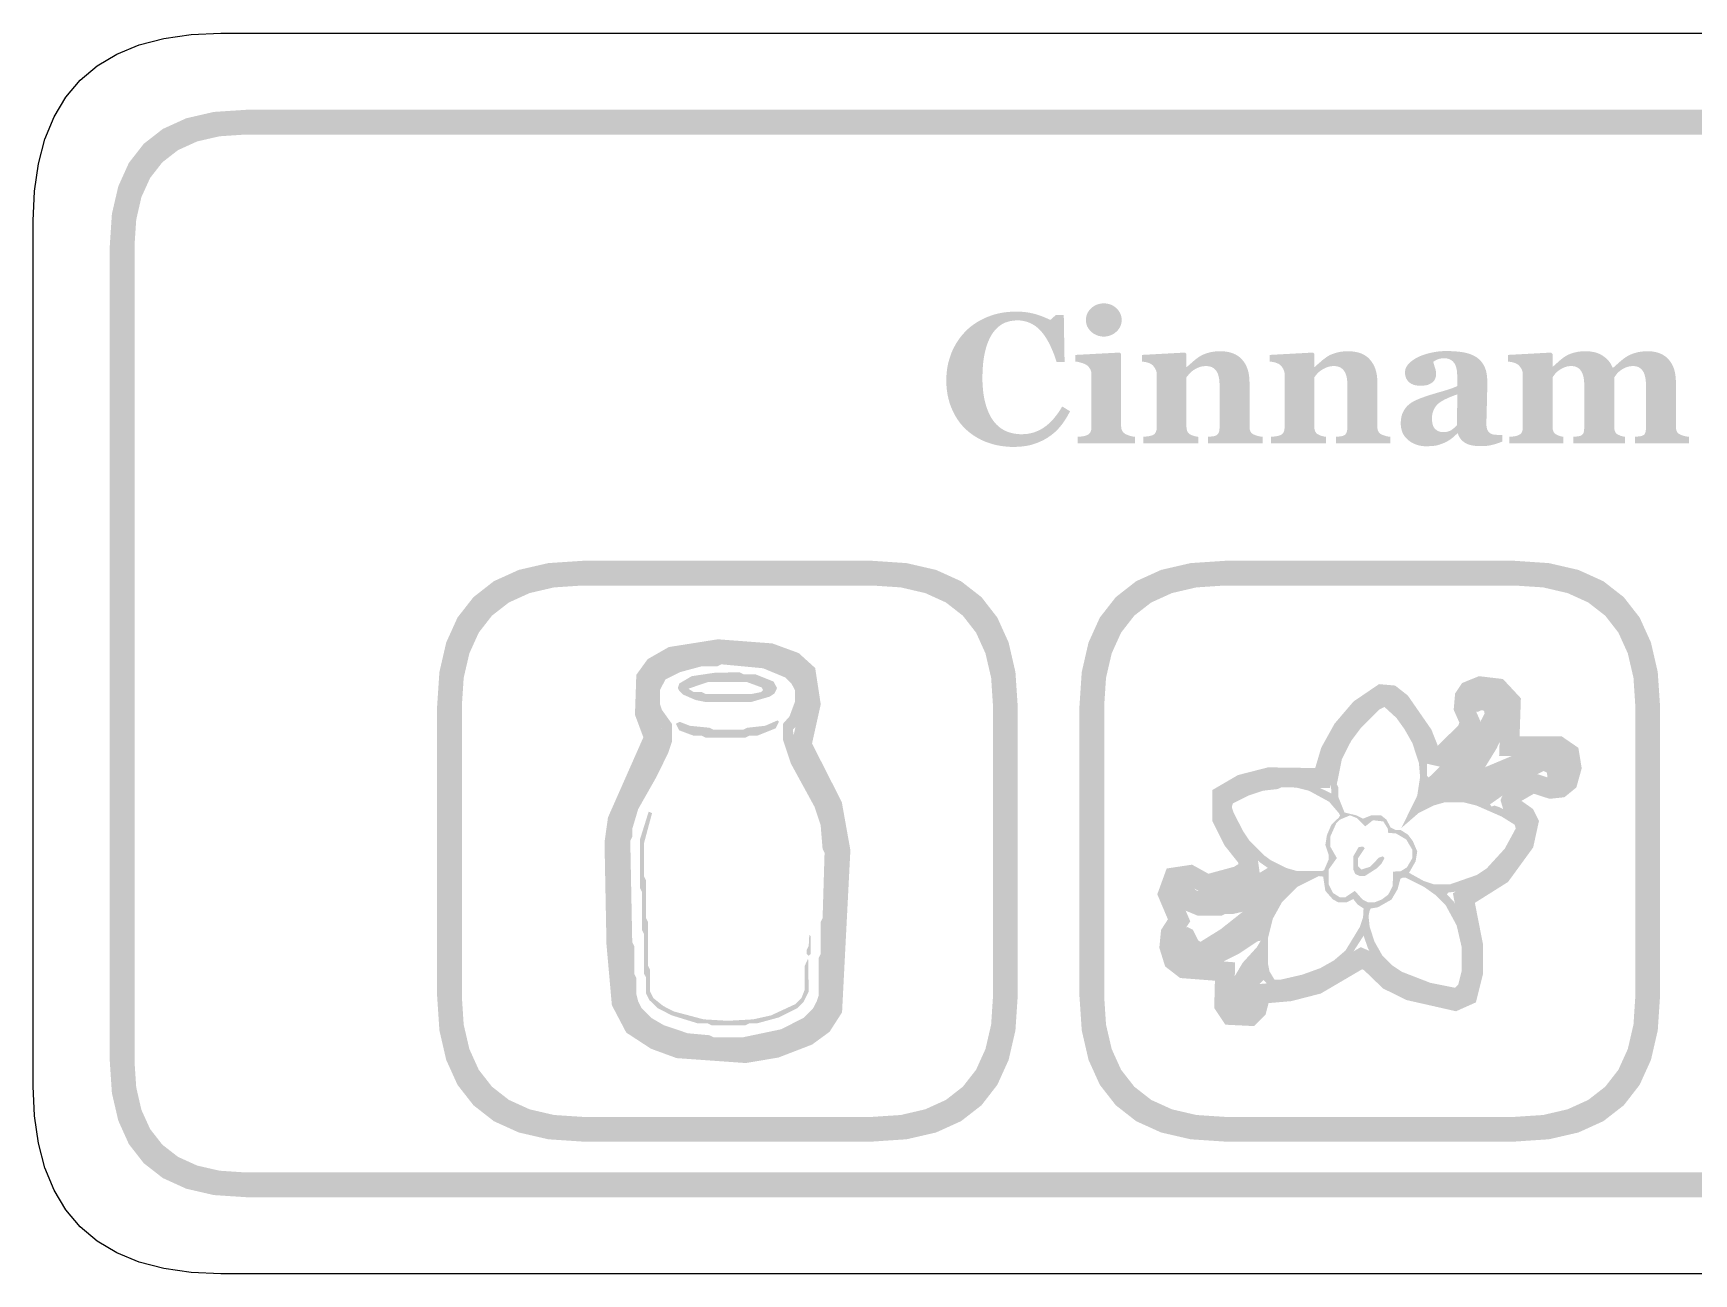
# Model space of a CAD drawing. Header units: millimetres. Extents: x 6 to 297, y 55 to 451.
# Drawn here: x 72.96 to 99.85, y 270.16 to 290.24 of the extents above; entities that cross this region are included whole.
import ezdxf

# ---------------------------------------------------------------- set-up
doc = ezdxf.new("R2010")
doc.units = ezdxf.units.MM
doc.layers.add('CUT', color=1, linetype='Continuous')
doc.layers.add('RASTER', color=7, linetype='Continuous')

msp = doc.modelspace()

# ---------------------------------------------------------------- hatches: boundary and pattern name
at = {"layer": 'RASTER'}
h = msp.add_hatch(color=7, dxfattribs=at)
h.paths.add_polyline_path([(74.2, 286.8), (74.234, 287.316), (74.338, 287.763), (74.509, 288.141), (74.75, 288.45), (75.059, 288.691), (75.438, 288.863), (75.884, 288.966), (76.4, 289), (133.6, 289), (134.116, 288.966), (134.563, 288.863), (134.941, 288.691), (135.25, 288.45), (135.491, 288.141), (135.663, 287.763), (135.766, 287.316), (135.8, 286.8), (135.8, 273.6), (135.766, 273.084), (135.663, 272.638), (135.491, 272.259), (135.25, 271.95), (134.941, 271.709), (134.563, 271.537), (134.116, 271.434), (133.6, 271.4), (76.4, 271.4), (75.884, 271.434), (75.438, 271.537), (75.059, 271.709), (74.75, 271.95), (74.509, 272.259), (74.338, 272.638), (74.234, 273.084), (74.2, 273.6)])
h.paths.add_polyline_path([(74.6, 286.8), (74.6, 273.6), (74.628, 273.178), (74.712, 272.813), (74.853, 272.503), (75.05, 272.25), (75.303, 272.053), (75.613, 271.912), (75.978, 271.828), (76.4, 271.8), (133.6, 271.8), (134.022, 271.828), (134.388, 271.912), (134.697, 272.053), (134.95, 272.25), (135.147, 272.503), (135.288, 272.813), (135.372, 273.178), (135.4, 273.6), (135.4, 286.8), (135.372, 287.222), (135.288, 287.588), (135.147, 287.897), (134.95, 288.15), (134.697, 288.347), (134.388, 288.488), (134.022, 288.572), (133.6, 288.6), (76.4, 288.6), (75.978, 288.572), (75.613, 288.488), (75.303, 288.347), (75.05, 288.15), (74.853, 287.897), (74.712, 287.588), (74.628, 287.222), (74.6, 286.8)], flags=0)
h = msp.add_hatch(color=7, dxfattribs=at)
h.paths.add_polyline_path([(90.797, 283.6), (89.871, 283.6), (89.871, 283.707), (89.881, 283.708), (89.89, 283.708), (89.899, 283.709), (89.909, 283.71), (89.918, 283.711), (89.927, 283.712), (89.937, 283.713), (89.946, 283.714), (89.955, 283.715), (89.963, 283.717), (89.972, 283.718), (89.98, 283.72), (89.988, 283.722), (89.995, 283.724), (90.002, 283.726), (90.009, 283.729), (90.02, 283.734), (90.03, 283.739), (90.04, 283.744), (90.049, 283.75), (90.057, 283.757), (90.063, 283.764), (90.07, 283.771), (90.075, 283.779), (90.079, 283.788), (90.083, 283.797), (90.086, 283.807), (90.089, 283.818), (90.091, 283.829), (90.093, 283.841), (90.093, 283.853), (90.094, 283.867), (90.094, 284.719), (90.093, 284.732), (90.092, 284.744), (90.09, 284.756), (90.088, 284.767), (90.085, 284.778), (90.081, 284.789), (90.076, 284.799), (90.07, 284.809), (90.064, 284.819), (90.058, 284.828), (90.051, 284.836), (90.044, 284.844), (90.036, 284.852), (90.029, 284.859), (90.02, 284.865), (90.012, 284.871), (90.005, 284.876), (89.997, 284.88), (89.988, 284.884), (89.979, 284.889), (89.968, 284.893), (89.957, 284.897), (89.945, 284.901), (89.932, 284.905), (89.919, 284.909), (89.906, 284.913), (89.893, 284.916), (89.881, 284.918), (89.869, 284.921), (89.857, 284.923), (89.846, 284.924), (89.834, 284.926), (89.834, 285.033), (90.552, 285.071), (90.574, 285.049), (90.574, 283.886), (90.575, 283.873), (90.576, 283.861), (90.577, 283.849), (90.58, 283.838), (90.583, 283.828), (90.587, 283.817), (90.591, 283.808), (90.596, 283.798), (90.602, 283.79), (90.608, 283.782), (90.615, 283.774), (90.623, 283.767), (90.631, 283.761), (90.64, 283.755), (90.649, 283.75), (90.659, 283.745), (90.667, 283.742), (90.674, 283.739), (90.682, 283.736), (90.69, 283.733), (90.698, 283.73), (90.706, 283.727), (90.715, 283.724), (90.724, 283.722), (90.732, 283.719), (90.741, 283.717), (90.75, 283.715), (90.76, 283.713), (90.769, 283.711), (90.778, 283.709), (90.787, 283.708), (90.797, 283.707)])
h.paths.add_polyline_path([(90.583, 285.598), (90.582, 285.571), (90.578, 285.544), (90.571, 285.519), (90.562, 285.495), (90.55, 285.472), (90.535, 285.45), (90.517, 285.428), (90.497, 285.408), (90.475, 285.39), (90.452, 285.374), (90.429, 285.361), (90.404, 285.35), (90.378, 285.341), (90.351, 285.335), (90.323, 285.331), (90.294, 285.33), (90.265, 285.331), (90.237, 285.335), (90.21, 285.341), (90.184, 285.35), (90.159, 285.361), (90.135, 285.374), (90.112, 285.39), (90.09, 285.408), (90.07, 285.428), (90.053, 285.45), (90.038, 285.472), (90.026, 285.495), (90.016, 285.519), (90.01, 285.544), (90.006, 285.571), (90.004, 285.598), (90.006, 285.625), (90.01, 285.652), (90.016, 285.677), (90.026, 285.701), (90.038, 285.725), (90.053, 285.747), (90.07, 285.768), (90.09, 285.788), (90.112, 285.807), (90.135, 285.823), (90.159, 285.837), (90.184, 285.848), (90.21, 285.856), (90.237, 285.863), (90.265, 285.866), (90.294, 285.868), (90.324, 285.866), (90.352, 285.863), (90.379, 285.856), (90.405, 285.848), (90.43, 285.837), (90.453, 285.823), (90.476, 285.807), (90.498, 285.788), (90.518, 285.768), (90.535, 285.747), (90.55, 285.725), (90.562, 285.701), (90.571, 285.677), (90.578, 285.652), (90.582, 285.625), (90.583, 285.598)])
for points in [[(88.831, 283.544), (88.774, 283.545), (88.719, 283.549), (88.664, 283.555), (88.61, 283.563), (88.557, 283.573), (88.505, 283.586), (88.454, 283.601), (88.403, 283.618), (88.354, 283.638), (88.307, 283.659), (88.261, 283.683), (88.217, 283.709), (88.174, 283.737), (88.133, 283.767), (88.094, 283.799), (88.056, 283.833), (88.021, 283.868), (87.987, 283.906), (87.956, 283.945), (87.927, 283.987), (87.899, 284.03), (87.873, 284.076), (87.849, 284.124), (87.828, 284.173), (87.808, 284.225), (87.791, 284.277), (87.777, 284.331), (87.765, 284.386), (87.756, 284.443), (87.749, 284.5), (87.745, 284.559), (87.744, 284.62), (87.745, 284.679), (87.749, 284.738), (87.756, 284.796), (87.765, 284.852), (87.777, 284.908), (87.792, 284.962), (87.809, 285.015), (87.828, 285.067), (87.85, 285.118), (87.875, 285.167), (87.901, 285.214), (87.93, 285.259), (87.96, 285.303), (87.993, 285.345), (88.028, 285.385), (88.065, 285.424), (88.103, 285.46), (88.143, 285.494), (88.185, 285.525), (88.229, 285.555), (88.275, 285.583), (88.323, 285.608), (88.372, 285.632), (88.424, 285.653), (88.477, 285.672), (88.53, 285.689), (88.585, 285.703), (88.641, 285.714), (88.697, 285.723), (88.755, 285.729), (88.813, 285.733), (88.872, 285.734), (88.915, 285.734), (88.957, 285.732), (88.997, 285.728), (89.037, 285.724), (89.076, 285.718), (89.114, 285.711), (89.151, 285.702), (89.187, 285.693), (89.222, 285.682), (89.255, 285.671), (89.287, 285.66), (89.318, 285.648), (89.347, 285.636), (89.375, 285.624), (89.402, 285.611), (89.427, 285.598), (89.518, 285.679), (89.646, 285.679), (89.659, 284.92), (89.53, 284.92), (89.502, 285.004), (89.472, 285.082), (89.441, 285.154), (89.409, 285.221), (89.375, 285.282), (89.34, 285.337), (89.304, 285.386), (89.266, 285.43), (89.227, 285.468), (89.185, 285.501), (89.141, 285.529), (89.095, 285.552), (89.048, 285.569), (88.997, 285.582), (88.945, 285.59), (88.891, 285.592), (88.824, 285.588), (88.762, 285.577), (88.703, 285.558), (88.649, 285.532), (88.598, 285.497), (88.552, 285.456), (88.51, 285.407), (88.472, 285.35), (88.439, 285.286), (88.409, 285.216), (88.385, 285.14), (88.365, 285.058), (88.349, 284.97), (88.338, 284.876), (88.331, 284.776), (88.329, 284.669), (88.329, 284.609), (88.332, 284.55), (88.336, 284.494), (88.341, 284.44), (88.348, 284.388), (88.356, 284.339), (88.366, 284.292), (88.378, 284.247), (88.39, 284.204), (88.404, 284.163), (88.419, 284.125), (88.434, 284.089), (88.451, 284.055), (88.468, 284.022), (88.487, 283.993), (88.506, 283.965), (88.528, 283.938), (88.55, 283.913), (88.574, 283.89), (88.599, 283.868), (88.624, 283.849), (88.651, 283.831), (88.678, 283.815), (88.707, 283.801), (88.736, 283.789), (88.766, 283.779), (88.797, 283.77), (88.828, 283.762), (88.861, 283.757), (88.894, 283.753), (88.928, 283.75), (88.963, 283.749), (89.013, 283.751), (89.063, 283.756), (89.11, 283.765), (89.157, 283.777), (89.202, 283.793), (89.245, 283.812), (89.288, 283.835), (89.328, 283.861), (89.368, 283.89), (89.407, 283.924), (89.445, 283.96), (89.482, 284.001), (89.518, 284.045), (89.553, 284.092), (89.587, 284.143), (89.621, 284.198), (89.747, 284.121), (89.731, 284.09), (89.714, 284.059), (89.697, 284.029), (89.679, 283.999), (89.661, 283.971), (89.642, 283.943), (89.623, 283.917), (89.603, 283.891), (89.582, 283.866), (89.561, 283.842), (89.539, 283.818), (89.516, 283.796), (89.493, 283.775), (89.468, 283.754), (89.443, 283.734), (89.417, 283.716), (89.388, 283.696), (89.358, 283.678), (89.327, 283.66), (89.295, 283.644), (89.263, 283.629), (89.23, 283.615), (89.196, 283.602), (89.161, 283.59), (89.126, 283.579), (89.088, 283.57), (89.049, 283.562), (89.009, 283.556), (88.967, 283.551), (88.923, 283.547), (88.878, 283.545), (88.831, 283.544)], [(92.865, 283.6), (91.983, 283.6), (91.983, 283.707), (91.991, 283.708), (91.998, 283.708), (92.006, 283.709), (92.014, 283.71), (92.023, 283.711), (92.032, 283.712), (92.041, 283.713), (92.051, 283.714), (92.06, 283.715), (92.069, 283.717), (92.078, 283.718), (92.086, 283.72), (92.093, 283.722), (92.099, 283.724), (92.105, 283.726), (92.111, 283.729), (92.118, 283.733), (92.125, 283.738), (92.131, 283.743), (92.137, 283.749), (92.142, 283.755), (92.147, 283.761), (92.151, 283.768), (92.155, 283.776), (92.158, 283.784), (92.161, 283.793), (92.163, 283.803), (92.165, 283.814), (92.166, 283.826), (92.167, 283.838), (92.168, 283.852), (92.168, 283.867), (92.168, 284.552), (92.167, 284.588), (92.165, 284.622), (92.16, 284.654), (92.154, 284.683), (92.147, 284.71), (92.137, 284.735), (92.126, 284.757), (92.113, 284.777), (92.098, 284.795), (92.082, 284.81), (92.065, 284.823), (92.045, 284.834), (92.024, 284.842), (92.001, 284.848), (91.977, 284.851), (91.951, 284.852), (91.937, 284.852), (91.922, 284.851), (91.908, 284.85), (91.895, 284.848), (91.881, 284.846), (91.868, 284.843), (91.855, 284.839), (91.842, 284.835), (91.829, 284.83), (91.817, 284.825), (91.804, 284.819), (91.792, 284.813), (91.78, 284.807), (91.767, 284.799), (91.755, 284.792), (91.743, 284.784), (91.733, 284.776), (91.723, 284.769), (91.714, 284.761), (91.705, 284.754), (91.697, 284.746), (91.689, 284.739), (91.682, 284.731), (91.675, 284.724), (91.669, 284.716), (91.663, 284.709), (91.657, 284.701), (91.651, 284.695), (91.646, 284.688), (91.641, 284.682), (91.636, 284.675), (91.632, 284.669), (91.632, 283.883), (91.632, 283.87), (91.633, 283.858), (91.634, 283.847), (91.635, 283.836), (91.638, 283.825), (91.64, 283.815), (91.643, 283.806), (91.646, 283.797), (91.65, 283.789), (91.655, 283.781), (91.66, 283.774), (91.666, 283.767), (91.672, 283.761), (91.679, 283.755), (91.687, 283.75), (91.695, 283.745), (91.701, 283.742), (91.707, 283.739), (91.714, 283.736), (91.721, 283.733), (91.729, 283.73), (91.737, 283.727), (91.745, 283.724), (91.753, 283.722), (91.762, 283.719), (91.771, 283.717), (91.78, 283.715), (91.788, 283.713), (91.797, 283.711), (91.805, 283.709), (91.814, 283.708), (91.822, 283.707), (91.822, 283.6), (90.932, 283.6), (90.932, 283.707), (90.941, 283.708), (90.95, 283.709), (90.959, 283.709), (90.968, 283.71), (90.978, 283.711), (90.987, 283.713), (90.996, 283.714), (91.006, 283.715), (91.015, 283.716), (91.024, 283.718), (91.032, 283.719), (91.04, 283.721), (91.048, 283.723), (91.055, 283.725), (91.063, 283.727), (91.069, 283.729), (91.081, 283.733), (91.091, 283.738), (91.1, 283.743), (91.109, 283.749), (91.116, 283.756), (91.123, 283.763), (91.129, 283.771), (91.134, 283.779), (91.138, 283.787), (91.141, 283.797), (91.145, 283.807), (91.147, 283.818), (91.149, 283.829), (91.15, 283.841), (91.151, 283.853), (91.151, 283.867), (91.151, 284.719), (91.151, 284.73), (91.15, 284.742), (91.148, 284.753), (91.146, 284.764), (91.142, 284.775), (91.138, 284.786), (91.133, 284.797), (91.128, 284.808), (91.122, 284.819), (91.115, 284.829), (91.108, 284.839), (91.101, 284.848), (91.093, 284.857), (91.085, 284.865), (91.076, 284.873), (91.066, 284.88), (91.06, 284.885), (91.052, 284.889), (91.045, 284.893), (91.037, 284.896), (91.028, 284.9), (91.019, 284.903), (91.01, 284.907), (91, 284.91), (90.99, 284.912), (90.979, 284.915), (90.968, 284.917), (90.957, 284.919), (90.946, 284.921), (90.935, 284.923), (90.923, 284.924), (90.911, 284.926), (90.911, 285.033), (91.61, 285.071), (91.632, 285.049), (91.632, 284.836), (91.638, 284.836), (91.648, 284.846), (91.659, 284.856), (91.671, 284.866), (91.683, 284.877), (91.696, 284.888), (91.709, 284.899), (91.723, 284.912), (91.737, 284.924), (91.752, 284.937), (91.766, 284.949), (91.78, 284.96), (91.794, 284.971), (91.807, 284.981), (91.82, 284.99), (91.833, 284.999), (91.846, 285.008), (91.86, 285.016), (91.875, 285.025), (91.891, 285.033), (91.908, 285.04), (91.927, 285.048), (91.946, 285.055), (91.966, 285.061), (91.988, 285.068), (92.01, 285.074), (92.032, 285.079), (92.055, 285.083), (92.079, 285.086), (92.102, 285.089), (92.126, 285.091), (92.151, 285.092), (92.175, 285.093), (92.233, 285.091), (92.287, 285.084), (92.338, 285.074), (92.384, 285.059), (92.427, 285.04), (92.466, 285.016), (92.502, 284.989), (92.533, 284.957), (92.561, 284.922), (92.586, 284.884), (92.606, 284.843), (92.623, 284.8), (92.636, 284.753), (92.645, 284.704), (92.651, 284.652), (92.653, 284.598), (92.653, 283.88), (92.653, 283.867), (92.654, 283.854), (92.655, 283.842), (92.657, 283.831), (92.659, 283.821), (92.662, 283.811), (92.665, 283.802), (92.669, 283.793), (92.673, 283.786), (92.679, 283.778), (92.685, 283.771), (92.692, 283.764), (92.7, 283.758), (92.709, 283.752), (92.718, 283.747), (92.729, 283.742), (92.735, 283.74), (92.741, 283.737), (92.748, 283.734), (92.755, 283.732), (92.763, 283.729), (92.77, 283.727), (92.778, 283.724), (92.787, 283.722), (92.796, 283.719), (92.805, 283.717), (92.814, 283.715), (92.824, 283.713), (92.834, 283.711), (92.844, 283.709), (92.854, 283.708), (92.865, 283.707)], [(94.935, 283.6), (94.053, 283.6), (94.053, 283.707), (94.06, 283.708), (94.068, 283.708), (94.076, 283.709), (94.084, 283.71), (94.093, 283.711), (94.102, 283.712), (94.111, 283.713), (94.121, 283.714), (94.13, 283.715), (94.139, 283.717), (94.148, 283.718), (94.155, 283.72), (94.163, 283.722), (94.169, 283.724), (94.175, 283.726), (94.181, 283.729), (94.188, 283.733), (94.195, 283.738), (94.201, 283.743), (94.207, 283.749), (94.212, 283.755), (94.217, 283.761), (94.221, 283.768), (94.225, 283.776), (94.228, 283.784), (94.23, 283.793), (94.233, 283.803), (94.234, 283.814), (94.236, 283.826), (94.237, 283.838), (94.238, 283.852), (94.238, 283.867), (94.238, 284.552), (94.237, 284.588), (94.234, 284.622), (94.23, 284.654), (94.224, 284.683), (94.216, 284.71), (94.207, 284.735), (94.196, 284.757), (94.183, 284.777), (94.168, 284.795), (94.152, 284.81), (94.134, 284.823), (94.115, 284.834), (94.094, 284.842), (94.071, 284.848), (94.047, 284.851), (94.021, 284.852), (94.006, 284.852), (93.992, 284.851), (93.978, 284.85), (93.964, 284.848), (93.951, 284.846), (93.938, 284.843), (93.925, 284.839), (93.912, 284.835), (93.899, 284.83), (93.887, 284.825), (93.874, 284.819), (93.862, 284.813), (93.85, 284.807), (93.837, 284.799), (93.825, 284.792), (93.813, 284.784), (93.803, 284.776), (93.793, 284.769), (93.783, 284.761), (93.775, 284.754), (93.766, 284.746), (93.759, 284.739), (93.752, 284.731), (93.745, 284.724), (93.739, 284.716), (93.733, 284.709), (93.727, 284.701), (93.721, 284.695), (93.716, 284.688), (93.711, 284.682), (93.706, 284.675), (93.702, 284.669), (93.702, 283.883), (93.702, 283.87), (93.703, 283.858), (93.704, 283.847), (93.705, 283.836), (93.707, 283.825), (93.71, 283.815), (93.713, 283.806), (93.716, 283.797), (93.72, 283.789), (93.725, 283.781), (93.73, 283.774), (93.736, 283.767), (93.742, 283.761), (93.749, 283.755), (93.757, 283.75), (93.765, 283.745), (93.771, 283.742), (93.777, 283.739), (93.784, 283.736), (93.791, 283.733), (93.799, 283.73), (93.806, 283.727), (93.815, 283.724), (93.823, 283.722), (93.832, 283.719), (93.841, 283.717), (93.849, 283.715), (93.858, 283.713), (93.867, 283.711), (93.875, 283.709), (93.884, 283.708), (93.892, 283.707), (93.892, 283.6), (93.001, 283.6), (93.001, 283.707), (93.011, 283.708), (93.02, 283.709), (93.029, 283.709), (93.038, 283.71), (93.048, 283.711), (93.057, 283.713), (93.066, 283.714), (93.075, 283.715), (93.085, 283.716), (93.093, 283.718), (93.102, 283.719), (93.11, 283.721), (93.118, 283.723), (93.125, 283.725), (93.132, 283.727), (93.139, 283.729), (93.15, 283.733), (93.161, 283.738), (93.17, 283.743), (93.179, 283.749), (93.186, 283.756), (93.193, 283.763), (93.199, 283.771), (93.204, 283.779), (93.208, 283.787), (93.211, 283.797), (93.214, 283.807), (93.217, 283.818), (93.219, 283.829), (93.22, 283.841), (93.221, 283.853), (93.221, 283.867), (93.221, 284.719), (93.221, 284.73), (93.22, 284.742), (93.218, 284.753), (93.215, 284.764), (93.212, 284.775), (93.208, 284.786), (93.203, 284.797), (93.198, 284.808), (93.192, 284.819), (93.185, 284.829), (93.178, 284.839), (93.171, 284.848), (93.163, 284.857), (93.154, 284.865), (93.146, 284.873), (93.136, 284.88), (93.129, 284.885), (93.122, 284.889), (93.114, 284.893), (93.106, 284.896), (93.098, 284.9), (93.089, 284.903), (93.079, 284.907), (93.07, 284.91), (93.059, 284.912), (93.049, 284.915), (93.038, 284.917), (93.027, 284.919), (93.016, 284.921), (93.005, 284.923), (92.993, 284.924), (92.981, 284.926), (92.981, 285.033), (93.68, 285.071), (93.702, 285.049), (93.702, 284.836), (93.708, 284.836), (93.718, 284.846), (93.729, 284.856), (93.741, 284.866), (93.753, 284.877), (93.766, 284.888), (93.779, 284.899), (93.793, 284.912), (93.807, 284.924), (93.822, 284.937), (93.836, 284.949), (93.85, 284.96), (93.864, 284.971), (93.877, 284.981), (93.89, 284.99), (93.903, 284.999), (93.916, 285.008), (93.93, 285.016), (93.945, 285.025), (93.961, 285.033), (93.978, 285.04), (93.996, 285.048), (94.016, 285.055), (94.036, 285.061), (94.058, 285.068), (94.08, 285.074), (94.102, 285.079), (94.125, 285.083), (94.148, 285.086), (94.172, 285.089), (94.196, 285.091), (94.22, 285.092), (94.245, 285.093), (94.303, 285.091), (94.357, 285.084), (94.407, 285.074), (94.454, 285.059), (94.497, 285.04), (94.536, 285.016), (94.572, 284.989), (94.603, 284.957), (94.631, 284.922), (94.656, 284.884), (94.676, 284.843), (94.693, 284.8), (94.706, 284.753), (94.715, 284.704), (94.721, 284.652), (94.723, 284.598), (94.723, 283.88), (94.723, 283.867), (94.724, 283.854), (94.725, 283.842), (94.727, 283.831), (94.729, 283.821), (94.732, 283.811), (94.735, 283.802), (94.739, 283.793), (94.743, 283.786), (94.749, 283.778), (94.755, 283.771), (94.762, 283.764), (94.77, 283.758), (94.779, 283.752), (94.788, 283.747), (94.799, 283.742), (94.805, 283.74), (94.811, 283.737), (94.818, 283.734), (94.825, 283.732), (94.832, 283.729), (94.84, 283.727), (94.848, 283.724), (94.857, 283.722), (94.865, 283.719), (94.874, 283.717), (94.884, 283.715), (94.893, 283.713), (94.903, 283.711), (94.914, 283.709), (94.924, 283.708), (94.935, 283.707)], [(99.769, 283.6), (98.896, 283.6), (98.896, 283.707), (98.904, 283.708), (98.912, 283.709), (98.921, 283.71), (98.929, 283.711), (98.937, 283.712), (98.946, 283.713), (98.955, 283.714), (98.963, 283.714), (98.972, 283.715), (98.98, 283.716), (98.988, 283.718), (98.996, 283.719), (99.003, 283.721), (99.01, 283.724), (99.016, 283.726), (99.022, 283.729), (99.03, 283.733), (99.037, 283.737), (99.043, 283.743), (99.048, 283.748), (99.053, 283.755), (99.057, 283.762), (99.06, 283.77), (99.063, 283.778), (99.065, 283.787), (99.067, 283.796), (99.068, 283.807), (99.07, 283.817), (99.071, 283.829), (99.071, 283.841), (99.072, 283.853), (99.072, 283.867), (99.072, 284.551), (99.071, 284.587), (99.068, 284.621), (99.064, 284.653), (99.058, 284.683), (99.051, 284.71), (99.042, 284.735), (99.031, 284.757), (99.018, 284.777), (99.004, 284.795), (98.989, 284.81), (98.972, 284.823), (98.953, 284.834), (98.933, 284.842), (98.912, 284.848), (98.889, 284.851), (98.865, 284.852), (98.85, 284.852), (98.835, 284.851), (98.82, 284.85), (98.806, 284.847), (98.792, 284.845), (98.779, 284.841), (98.766, 284.837), (98.753, 284.833), (98.741, 284.828), (98.729, 284.822), (98.718, 284.816), (98.706, 284.811), (98.695, 284.804), (98.684, 284.798), (98.673, 284.791), (98.663, 284.784), (98.653, 284.776), (98.643, 284.768), (98.634, 284.761), (98.625, 284.753), (98.617, 284.745), (98.61, 284.737), (98.603, 284.73), (98.597, 284.722), (98.591, 284.715), (98.586, 284.707), (98.581, 284.7), (98.576, 284.694), (98.571, 284.687), (98.566, 284.681), (98.562, 284.675), (98.558, 284.669), (98.558, 283.883), (98.558, 283.87), (98.558, 283.858), (98.559, 283.846), (98.561, 283.835), (98.562, 283.825), (98.565, 283.815), (98.567, 283.806), (98.57, 283.797), (98.574, 283.789), (98.578, 283.781), (98.582, 283.774), (98.588, 283.768), (98.594, 283.761), (98.601, 283.755), (98.608, 283.75), (98.616, 283.745), (98.622, 283.742), (98.628, 283.739), (98.635, 283.736), (98.641, 283.733), (98.648, 283.73), (98.655, 283.727), (98.662, 283.724), (98.67, 283.722), (98.677, 283.719), (98.685, 283.717), (98.693, 283.715), (98.701, 283.713), (98.709, 283.711), (98.717, 283.709), (98.725, 283.708), (98.733, 283.707), (98.733, 283.6), (97.897, 283.6), (97.897, 283.707), (97.904, 283.708), (97.912, 283.708), (97.919, 283.709), (97.928, 283.71), (97.936, 283.711), (97.945, 283.712), (97.955, 283.713), (97.964, 283.714), (97.974, 283.715), (97.983, 283.717), (97.991, 283.718), (97.999, 283.72), (98.006, 283.722), (98.012, 283.724), (98.018, 283.726), (98.023, 283.729), (98.03, 283.733), (98.037, 283.738), (98.043, 283.743), (98.048, 283.749), (98.053, 283.755), (98.057, 283.761), (98.061, 283.768), (98.063, 283.776), (98.065, 283.784), (98.067, 283.793), (98.069, 283.803), (98.07, 283.814), (98.071, 283.826), (98.072, 283.838), (98.073, 283.852), (98.073, 283.867), (98.073, 284.551), (98.072, 284.587), (98.069, 284.621), (98.065, 284.653), (98.059, 284.683), (98.052, 284.71), (98.043, 284.735), (98.032, 284.757), (98.019, 284.777), (98.005, 284.795), (97.99, 284.81), (97.973, 284.823), (97.954, 284.834), (97.934, 284.842), (97.913, 284.848), (97.89, 284.851), (97.866, 284.852), (97.851, 284.852), (97.836, 284.851), (97.821, 284.85), (97.807, 284.847), (97.793, 284.845), (97.78, 284.841), (97.767, 284.837), (97.754, 284.833), (97.742, 284.828), (97.73, 284.822), (97.718, 284.816), (97.707, 284.811), (97.696, 284.804), (97.685, 284.798), (97.674, 284.791), (97.664, 284.784), (97.654, 284.776), (97.644, 284.768), (97.635, 284.761), (97.626, 284.753), (97.618, 284.745), (97.611, 284.737), (97.604, 284.73), (97.598, 284.722), (97.592, 284.715), (97.587, 284.707), (97.582, 284.7), (97.577, 284.694), (97.572, 284.687), (97.567, 284.681), (97.563, 284.675), (97.559, 284.669), (97.559, 283.883), (97.559, 283.87), (97.559, 283.858), (97.56, 283.847), (97.562, 283.836), (97.564, 283.825), (97.566, 283.816), (97.569, 283.806), (97.572, 283.798), (97.575, 283.79), (97.58, 283.782), (97.585, 283.775), (97.59, 283.768), (97.596, 283.761), (97.603, 283.755), (97.611, 283.75), (97.619, 283.745), (97.625, 283.742), (97.631, 283.739), (97.637, 283.736), (97.644, 283.733), (97.651, 283.73), (97.658, 283.727), (97.665, 283.724), (97.672, 283.722), (97.68, 283.719), (97.687, 283.717), (97.695, 283.715), (97.703, 283.713), (97.711, 283.711), (97.719, 283.709), (97.727, 283.708), (97.736, 283.707), (97.736, 283.6), (96.858, 283.6), (96.858, 283.707), (96.868, 283.708), (96.877, 283.708), (96.887, 283.709), (96.896, 283.71), (96.905, 283.711), (96.915, 283.712), (96.924, 283.713), (96.933, 283.714), (96.942, 283.715), (96.951, 283.717), (96.959, 283.718), (96.967, 283.72), (96.975, 283.722), (96.982, 283.724), (96.989, 283.726), (96.996, 283.729), (97.007, 283.734), (97.018, 283.739), (97.027, 283.744), (97.036, 283.75), (97.043, 283.757), (97.05, 283.764), (97.056, 283.771), (97.061, 283.779), (97.065, 283.788), (97.068, 283.797), (97.071, 283.807), (97.074, 283.818), (97.076, 283.829), (97.077, 283.841), (97.078, 283.853), (97.078, 283.867), (97.078, 284.719), (97.078, 284.731), (97.077, 284.742), (97.075, 284.754), (97.072, 284.765), (97.068, 284.777), (97.064, 284.788), (97.059, 284.799), (97.053, 284.811), (97.047, 284.822), (97.04, 284.832), (97.033, 284.841), (97.026, 284.85), (97.018, 284.859), (97.01, 284.867), (97.002, 284.874), (96.993, 284.88), (96.986, 284.885), (96.979, 284.889), (96.971, 284.893), (96.963, 284.896), (96.955, 284.9), (96.946, 284.903), (96.936, 284.907), (96.927, 284.91), (96.916, 284.912), (96.906, 284.915), (96.895, 284.917), (96.884, 284.919), (96.873, 284.921), (96.862, 284.923), (96.85, 284.924), (96.838, 284.926), (96.838, 285.033), (97.537, 285.071), (97.559, 285.049), (97.559, 284.842), (97.564, 284.842), (97.575, 284.852), (97.586, 284.861), (97.597, 284.872), (97.609, 284.882), (97.622, 284.893), (97.635, 284.905), (97.648, 284.917), (97.662, 284.929), (97.676, 284.942), (97.69, 284.953), (97.703, 284.964), (97.717, 284.975), (97.73, 284.985), (97.743, 284.994), (97.756, 285.003), (97.768, 285.011), (97.782, 285.019), (97.797, 285.027), (97.813, 285.035), (97.83, 285.043), (97.848, 285.05), (97.867, 285.057), (97.886, 285.063), (97.907, 285.069), (97.929, 285.075), (97.951, 285.079), (97.973, 285.084), (97.996, 285.087), (98.02, 285.089), (98.044, 285.091), (98.068, 285.092), (98.093, 285.093), (98.134, 285.092), (98.173, 285.088), (98.211, 285.082), (98.247, 285.075), (98.281, 285.064), (98.313, 285.052), (98.343, 285.037), (98.372, 285.02), (98.399, 285.001), (98.424, 284.981), (98.447, 284.959), (98.468, 284.936), (98.487, 284.911), (98.504, 284.885), (98.519, 284.857), (98.531, 284.828), (98.544, 284.828), (98.555, 284.838), (98.567, 284.848), (98.579, 284.859), (98.592, 284.871), (98.605, 284.882), (98.619, 284.895), (98.633, 284.907), (98.648, 284.921), (98.664, 284.934), (98.679, 284.946), (98.693, 284.958), (98.707, 284.969), (98.721, 284.979), (98.735, 284.989), (98.748, 284.998), (98.761, 285.006), (98.776, 285.015), (98.792, 285.024), (98.809, 285.032), (98.826, 285.04), (98.845, 285.047), (98.865, 285.055), (98.885, 285.061), (98.907, 285.068), (98.929, 285.074), (98.952, 285.079), (98.975, 285.083), (98.999, 285.086), (99.023, 285.089), (99.047, 285.091), (99.072, 285.092), (99.097, 285.093), (99.15, 285.091), (99.201, 285.085), (99.248, 285.074), (99.292, 285.06), (99.333, 285.042), (99.371, 285.019), (99.406, 284.993), (99.437, 284.962), (99.465, 284.928), (99.489, 284.89), (99.51, 284.849), (99.527, 284.804), (99.54, 284.756), (99.549, 284.705), (99.555, 284.65), (99.557, 284.592), (99.557, 283.88), (99.557, 283.867), (99.558, 283.854), (99.559, 283.842), (99.561, 283.831), (99.563, 283.82), (99.566, 283.81), (99.569, 283.801), (99.573, 283.793), (99.577, 283.785), (99.582, 283.777), (99.589, 283.77), (99.595, 283.764), (99.603, 283.757), (99.612, 283.752), (99.621, 283.747), (99.631, 283.742), (99.637, 283.74), (99.644, 283.737), (99.65, 283.734), (99.658, 283.732), (99.665, 283.729), (99.673, 283.727), (99.681, 283.724), (99.689, 283.722), (99.698, 283.719), (99.707, 283.717), (99.717, 283.715), (99.726, 283.713), (99.737, 283.711), (99.747, 283.709), (99.758, 283.708), (99.769, 283.707)]]:
    msp.add_hatch(color=7, dxfattribs=at).paths.add_polyline_path(points)
h = msp.add_hatch(color=7, dxfattribs=at)
h.paths.add_polyline_path([(96.746, 283.631), (96.729, 283.624), (96.712, 283.617), (96.694, 283.611), (96.675, 283.604), (96.656, 283.598), (96.636, 283.591), (96.615, 283.585), (96.593, 283.579), (96.571, 283.574), (96.549, 283.569), (96.526, 283.565), (96.503, 283.562), (96.479, 283.559), (96.456, 283.558), (96.432, 283.556), (96.407, 283.556), (96.364, 283.557), (96.323, 283.559), (96.285, 283.564), (96.251, 283.569), (96.219, 283.577), (96.191, 283.586), (96.165, 283.597), (96.142, 283.61), (96.122, 283.624), (96.103, 283.639), (96.086, 283.656), (96.071, 283.675), (96.057, 283.694), (96.045, 283.716), (96.035, 283.738), (96.026, 283.763), (96.018, 283.763), (96.005, 283.75), (95.993, 283.739), (95.981, 283.727), (95.969, 283.716), (95.957, 283.706), (95.945, 283.696), (95.933, 283.687), (95.922, 283.678), (95.91, 283.669), (95.898, 283.661), (95.886, 283.653), (95.874, 283.645), (95.861, 283.638), (95.849, 283.631), (95.836, 283.624), (95.823, 283.618), (95.806, 283.61), (95.789, 283.603), (95.772, 283.596), (95.755, 283.59), (95.739, 283.584), (95.722, 283.579), (95.706, 283.574), (95.69, 283.57), (95.673, 283.566), (95.655, 283.563), (95.635, 283.561), (95.614, 283.558), (95.591, 283.557), (95.566, 283.556), (95.54, 283.555), (95.512, 283.555), (95.471, 283.556), (95.43, 283.561), (95.392, 283.569), (95.355, 283.58), (95.319, 283.594), (95.285, 283.611), (95.253, 283.631), (95.222, 283.655), (95.194, 283.681), (95.17, 283.709), (95.149, 283.739), (95.132, 283.772), (95.119, 283.806), (95.11, 283.842), (95.104, 283.88), (95.102, 283.921), (95.102, 283.944), (95.104, 283.967), (95.106, 283.988), (95.109, 284.009), (95.112, 284.029), (95.117, 284.048), (95.122, 284.066), (95.128, 284.083), (95.135, 284.099), (95.143, 284.115), (95.151, 284.13), (95.16, 284.145), (95.17, 284.16), (95.18, 284.174), (95.191, 284.188), (95.203, 284.201), (95.214, 284.212), (95.226, 284.223), (95.238, 284.233), (95.251, 284.243), (95.263, 284.253), (95.277, 284.262), (95.291, 284.27), (95.305, 284.278), (95.32, 284.286), (95.335, 284.293), (95.35, 284.301), (95.366, 284.308), (95.382, 284.315), (95.398, 284.322), (95.415, 284.329), (95.432, 284.335), (95.465, 284.347), (95.501, 284.36), (95.538, 284.372), (95.577, 284.385), (95.617, 284.397), (95.659, 284.41), (95.703, 284.423), (95.748, 284.436), (95.793, 284.449), (95.834, 284.461), (95.872, 284.473), (95.908, 284.485), (95.94, 284.496), (95.969, 284.508), (95.995, 284.518), (96.018, 284.529), (96.018, 284.669), (96.017, 284.679), (96.017, 284.689), (96.017, 284.7), (96.016, 284.712), (96.015, 284.724), (96.014, 284.737), (96.013, 284.751), (96.012, 284.766), (96.01, 284.781), (96.008, 284.795), (96.005, 284.808), (96.003, 284.821), (95.999, 284.834), (95.996, 284.845), (95.991, 284.857), (95.987, 284.867), (95.981, 284.879), (95.975, 284.89), (95.968, 284.9), (95.96, 284.91), (95.952, 284.92), (95.943, 284.929), (95.933, 284.938), (95.922, 284.946), (95.911, 284.954), (95.899, 284.96), (95.885, 284.966), (95.871, 284.97), (95.857, 284.974), (95.841, 284.976), (95.824, 284.978), (95.807, 284.978), (95.791, 284.978), (95.776, 284.977), (95.761, 284.976), (95.747, 284.974), (95.734, 284.971), (95.722, 284.968), (95.71, 284.964), (95.699, 284.96), (95.688, 284.956), (95.678, 284.951), (95.669, 284.946), (95.66, 284.942), (95.652, 284.937), (95.644, 284.932), (95.636, 284.928), (95.629, 284.923), (95.631, 284.915), (95.633, 284.906), (95.635, 284.896), (95.638, 284.886), (95.641, 284.874), (95.645, 284.862), (95.649, 284.848), (95.654, 284.833), (95.659, 284.818), (95.663, 284.804), (95.667, 284.789), (95.67, 284.774), (95.672, 284.76), (95.674, 284.746), (95.674, 284.732), (95.675, 284.718), (95.675, 284.711), (95.674, 284.704), (95.673, 284.697), (95.672, 284.69), (95.67, 284.682), (95.667, 284.673), (95.665, 284.665), (95.662, 284.655), (95.658, 284.646), (95.654, 284.638), (95.65, 284.63), (95.646, 284.622), (95.641, 284.615), (95.635, 284.608), (95.63, 284.602), (95.624, 284.596), (95.615, 284.589), (95.606, 284.582), (95.597, 284.576), (95.588, 284.57), (95.578, 284.565), (95.568, 284.56), (95.558, 284.555), (95.548, 284.551), (95.537, 284.547), (95.524, 284.544), (95.511, 284.541), (95.495, 284.539), (95.478, 284.537), (95.46, 284.536), (95.441, 284.535), (95.42, 284.535), (95.39, 284.535), (95.362, 284.538), (95.336, 284.543), (95.312, 284.549), (95.29, 284.558), (95.269, 284.568), (95.251, 284.58), (95.234, 284.594), (95.219, 284.609), (95.206, 284.626), (95.196, 284.643), (95.187, 284.662), (95.18, 284.682), (95.175, 284.703), (95.172, 284.725), (95.171, 284.748), (95.172, 284.769), (95.175, 284.788), (95.18, 284.808), (95.187, 284.826), (95.196, 284.844), (95.208, 284.862), (95.221, 284.879), (95.236, 284.896), (95.253, 284.912), (95.27, 284.927), (95.289, 284.941), (95.308, 284.955), (95.329, 284.968), (95.35, 284.981), (95.372, 284.992), (95.395, 285.003), (95.419, 285.014), (95.443, 285.024), (95.468, 285.033), (95.494, 285.042), (95.521, 285.051), (95.549, 285.058), (95.578, 285.065), (95.607, 285.071), (95.637, 285.077), (95.666, 285.082), (95.695, 285.086), (95.723, 285.09), (95.751, 285.092), (95.778, 285.094), (95.804, 285.095), (95.83, 285.096), (95.865, 285.095), (95.9, 285.095), (95.933, 285.093), (95.966, 285.091), (95.999, 285.089), (96.03, 285.086), (96.061, 285.083), (96.091, 285.079), (96.12, 285.074), (96.149, 285.068), (96.177, 285.061), (96.204, 285.053), (96.23, 285.044), (96.256, 285.033), (96.281, 285.022), (96.305, 285.009), (96.327, 284.996), (96.348, 284.981), (96.368, 284.964), (96.386, 284.946), (96.404, 284.927), (96.42, 284.906), (96.435, 284.884), (96.449, 284.86), (96.462, 284.835), (96.472, 284.808), (96.482, 284.779), (96.489, 284.748), (96.495, 284.716), (96.499, 284.681), (96.502, 284.645), (96.502, 284.606), (96.502, 284.564), (96.502, 284.52), (96.502, 284.474), (96.501, 284.425), (96.5, 284.375), (96.499, 284.323), (96.497, 284.27), (96.496, 284.214), (96.494, 284.159), (96.493, 284.11), (96.492, 284.065), (96.491, 284.026), (96.49, 283.991), (96.49, 283.961), (96.489, 283.935), (96.489, 283.915), (96.49, 283.899), (96.49, 283.884), (96.492, 283.869), (96.494, 283.856), (96.497, 283.843), (96.5, 283.832), (96.504, 283.821), (96.509, 283.811), (96.514, 283.802), (96.52, 283.793), (96.527, 283.785), (96.534, 283.778), (96.542, 283.771), (96.551, 283.765), (96.56, 283.759), (96.57, 283.754), (96.576, 283.751), (96.584, 283.749), (96.593, 283.746), (96.602, 283.744), (96.612, 283.743), (96.623, 283.742), (96.635, 283.741), (96.648, 283.74), (96.661, 283.739), (96.674, 283.739), (96.687, 283.739), (96.699, 283.738), (96.711, 283.738), (96.723, 283.738), (96.734, 283.738), (96.746, 283.738)])
h.paths.add_polyline_path([(96.018, 284.394), (95.997, 284.387), (95.977, 284.38), (95.956, 284.372), (95.936, 284.364), (95.916, 284.356), (95.895, 284.348), (95.875, 284.339), (95.855, 284.33), (95.835, 284.321), (95.817, 284.312), (95.799, 284.303), (95.782, 284.293), (95.766, 284.284), (95.751, 284.274), (95.736, 284.265), (95.723, 284.255), (95.71, 284.244), (95.698, 284.233), (95.686, 284.221), (95.675, 284.208), (95.665, 284.195), (95.655, 284.18), (95.646, 284.166), (95.638, 284.15), (95.631, 284.134), (95.625, 284.117), (95.619, 284.099), (95.615, 284.081), (95.612, 284.062), (95.609, 284.042), (95.608, 284.021), (95.607, 284), (95.608, 283.972), (95.611, 283.947), (95.615, 283.923), (95.62, 283.901), (95.628, 283.882), (95.637, 283.864), (95.647, 283.848), (95.659, 283.834), (95.673, 283.822), (95.687, 283.812), (95.702, 283.803), (95.717, 283.796), (95.734, 283.79), (95.751, 283.786), (95.769, 283.784), (95.788, 283.783), (95.807, 283.784), (95.826, 283.785), (95.844, 283.788), (95.861, 283.791), (95.877, 283.796), (95.892, 283.802), (95.907, 283.808), (95.92, 283.816), (95.933, 283.825), (95.945, 283.834), (95.957, 283.843), (95.969, 283.853), (95.98, 283.863), (95.991, 283.874), (96.002, 283.886), (96.012, 283.897)], flags=0)
h = msp.add_hatch(color=7, dxfattribs=at)
h.paths.add_polyline_path([(79.5, 279.35), (79.537, 279.901), (79.647, 280.378), (79.83, 280.782), (80.088, 281.112), (80.418, 281.37), (80.822, 281.553), (81.299, 281.663), (81.85, 281.7), (86.55, 281.7), (87.101, 281.663), (87.578, 281.553), (87.982, 281.37), (88.313, 281.113), (88.57, 280.782), (88.753, 280.378), (88.863, 279.901), (88.9, 279.35), (88.9, 274.65), (88.863, 274.099), (88.753, 273.622), (88.57, 273.218), (88.313, 272.887), (87.982, 272.63), (87.578, 272.447), (87.101, 272.337), (86.55, 272.3), (81.85, 272.3), (81.299, 272.337), (80.822, 272.447), (80.418, 272.63), (80.088, 272.888), (79.83, 273.218), (79.647, 273.622), (79.537, 274.099), (79.5, 274.65)])
h.paths.add_polyline_path([(79.9, 279.35), (79.9, 274.65), (79.93, 274.193), (80.022, 273.797), (80.174, 273.462), (80.388, 273.188), (80.662, 272.974), (80.997, 272.822), (81.393, 272.73), (81.85, 272.7), (86.55, 272.7), (87.007, 272.73), (87.403, 272.822), (87.738, 272.974), (88.012, 273.188), (88.226, 273.462), (88.378, 273.797), (88.47, 274.193), (88.5, 274.65), (88.5, 279.35), (88.47, 279.807), (88.378, 280.203), (88.226, 280.538), (88.012, 280.812), (87.738, 281.026), (87.403, 281.178), (87.007, 281.27), (86.55, 281.3), (81.85, 281.3), (81.393, 281.27), (80.997, 281.178), (80.662, 281.026), (80.388, 280.813), (80.174, 280.538), (80.022, 280.203), (79.93, 279.807), (79.9, 279.35)], flags=0)
h = msp.add_hatch(color=7, dxfattribs=at)
h.paths.add_polyline_path([(89.9, 279.35), (89.937, 279.901), (90.047, 280.378), (90.23, 280.782), (90.488, 281.112), (90.818, 281.37), (91.222, 281.553), (91.699, 281.663), (92.25, 281.7), (96.95, 281.7), (97.501, 281.663), (97.978, 281.553), (98.382, 281.37), (98.712, 281.113), (98.97, 280.782), (99.153, 280.378), (99.263, 279.901), (99.3, 279.35), (99.3, 274.65), (99.263, 274.099), (99.153, 273.622), (98.97, 273.218), (98.713, 272.887), (98.382, 272.63), (97.978, 272.447), (97.501, 272.337), (96.95, 272.3), (92.25, 272.3), (91.699, 272.337), (91.222, 272.447), (90.818, 272.63), (90.488, 272.888), (90.23, 273.218), (90.047, 273.622), (89.937, 274.099), (89.9, 274.65)])
h.paths.add_polyline_path([(90.3, 279.35), (90.3, 274.65), (90.33, 274.193), (90.422, 273.797), (90.574, 273.462), (90.788, 273.188), (91.062, 272.974), (91.397, 272.822), (91.793, 272.73), (92.25, 272.7), (96.95, 272.7), (97.407, 272.73), (97.803, 272.822), (98.138, 272.974), (98.413, 273.188), (98.626, 273.462), (98.778, 273.797), (98.87, 274.193), (98.9, 274.65), (98.9, 279.35), (98.87, 279.807), (98.778, 280.203), (98.626, 280.538), (98.413, 280.812), (98.138, 281.026), (97.803, 281.178), (97.407, 281.27), (96.95, 281.3), (92.25, 281.3), (91.793, 281.27), (91.397, 281.178), (91.062, 281.026), (90.788, 280.813), (90.574, 280.538), (90.422, 280.203), (90.33, 279.807), (90.3, 279.35)], flags=0)
h = msp.add_hatch(color=7, dxfattribs=at)
h.paths.add_polyline_path([(84.046, 280.43), (84.928, 280.363), (85.354, 280.207), (85.621, 279.965), (85.711, 279.378), (85.57, 278.743), (86.052, 277.794), (86.191, 277.017), (86.056, 274.391), (85.853, 274.076), (85.571, 273.87), (85.026, 273.66), (84.497, 273.571), (83.376, 273.651), (82.962, 273.803), (82.562, 274.064), (82.329, 274.508), (82.242, 275.489), (82.21, 277.145), (82.266, 277.546), (82.839, 278.843), (82.703, 279.209), (82.725, 279.855), (82.909, 280.109), (83.25, 280.304)])
h.paths.add_polyline_path([(84.059, 280.108), (83.358, 279.997), (83.128, 279.865), (83.042, 279.746), (83.025, 279.262), (83.185, 278.832), (82.576, 277.457), (82.53, 277.126), (82.562, 275.507), (82.642, 274.6), (82.807, 274.286), (83.107, 274.091), (83.444, 273.967), (84.481, 273.893), (84.941, 273.971), (85.417, 274.153), (85.616, 274.3), (85.741, 274.492), (85.869, 276.997), (85.745, 277.691), (85.232, 278.701), (85.386, 279.389), (85.322, 279.804), (85.185, 279.928), (84.859, 280.047), (84.059, 280.108)], flags=0)
h = msp.add_hatch(color=7, dxfattribs=at)
h.paths.add_polyline_path([(83.856, 280.176), (84.521, 280.186), (84.585, 280.154), (84.714, 280.154), (85.067, 280.058), (85.301, 279.939), (85.366, 279.874), (85.452, 279.704), (85.484, 279.48), (85.452, 279.415), (85.452, 279.255), (85.366, 279.085), (85.26, 278.966), (85.292, 278.709), (85.475, 278.314), (85.838, 277.649), (85.934, 277.2), (85.934, 276.172), (85.902, 276.108), (85.902, 275.434), (85.87, 275.37), (85.87, 274.695), (85.838, 274.535), (85.751, 274.365), (85.526, 274.14), (85.067, 273.925), (84.65, 273.828), (84.425, 273.828), (84.361, 273.796), (84.039, 273.796), (83.975, 273.828), (83.558, 273.86), (83.237, 273.957), (82.874, 274.14), (82.681, 274.332), (82.595, 274.503), (82.53, 274.759), (82.498, 275.723), (82.466, 275.787), (82.466, 277.296), (82.595, 277.746), (83.076, 278.645), (83.14, 278.869), (83.131, 278.988), (83.034, 279.085), (82.948, 279.255), (82.916, 279.608), (83.034, 279.874), (83.163, 279.971), (83.526, 280.122)])
h.paths.add_polyline_path([(84.104, 280.025), (84.039, 279.993), (83.783, 279.993), (83.429, 279.897), (83.195, 279.778), (83.108, 279.608), (83.108, 279.383), (83.14, 279.287), (83.301, 279.062), (83.301, 278.773), (83.237, 278.58), (83.034, 278.173), (82.755, 277.681), (82.659, 277.36), (82.659, 277.232), (82.627, 277.168), (82.659, 275.53), (82.691, 275.466), (82.691, 275.016), (82.723, 274.952), (82.723, 274.695), (82.755, 274.567), (82.81, 274.461), (82.97, 274.3), (83.173, 274.182), (83.558, 274.053), (83.911, 274.021), (83.975, 273.989), (84.457, 273.989), (85.067, 274.117), (85.43, 274.3), (85.59, 274.461), (85.645, 274.567), (85.677, 274.663), (85.677, 275.273), (85.709, 275.337), (85.709, 275.851), (85.741, 275.915), (85.773, 276.975), (85.741, 277.039), (85.709, 277.425), (85.613, 277.714), (85.227, 278.42), (85.099, 278.805), (85.099, 279.062), (85.205, 279.181), (85.292, 279.415), (85.292, 279.608), (85.237, 279.714), (85.141, 279.81), (84.778, 279.961)], flags=0)
h.paths.add_polyline_path([(83.985, 279.887), (84.393, 279.897), (84.457, 279.865), (84.65, 279.865), (84.948, 279.746), (85.003, 279.64), (84.961, 279.553), (84.884, 279.502), (84.585, 279.415), (83.847, 279.415), (83.686, 279.447), (83.484, 279.534), (83.42, 279.598), (83.397, 279.64), (83.42, 279.714), (83.622, 279.833)], flags=0)
h.paths.add_polyline_path([(83.879, 279.736), (83.567, 279.63), (83.654, 279.576), (83.783, 279.576), (83.847, 279.544), (84.585, 279.544), (84.746, 279.576), (84.778, 279.608), (84.755, 279.65), (84.521, 279.736)], flags=0)
h.paths.add_polyline_path([(85.012, 279.117), (85.035, 279.094), (84.98, 278.988), (84.682, 278.869), (84.553, 278.869), (84.489, 278.837), (83.847, 278.837), (83.783, 278.869), (83.654, 278.869), (83.42, 278.956), (83.365, 279.062), (83.429, 279.094), (83.59, 279.03), (83.911, 278.998), (83.975, 278.966), (84.457, 278.966), (84.521, 278.998), (84.81, 279.03)], flags=0)
h.paths.add_polyline_path([(82.925, 277.64), (82.98, 277.617), (82.851, 277.136), (82.851, 276.59), (82.884, 276.525), (82.884, 275.915), (82.916, 275.851), (82.916, 275.145), (82.948, 275.081), (82.948, 274.727), (83.002, 274.621), (83.163, 274.493), (83.333, 274.406), (83.815, 274.278), (84.21, 274.255), (84.617, 274.278), (84.906, 274.342), (85.301, 274.525), (85.398, 274.621), (85.452, 274.759), (85.452, 275.145), (85.507, 275.264), (85.516, 274.727), (85.43, 274.557), (85.333, 274.461), (85.035, 274.31), (84.682, 274.214), (84.553, 274.214), (84.489, 274.182), (83.943, 274.182), (83.879, 274.214), (83.718, 274.214), (83.301, 274.342), (83.067, 274.461), (82.938, 274.589), (82.884, 274.695), (82.884, 274.952), (82.851, 275.016), (82.851, 275.659), (82.819, 275.723), (82.819, 276.333), (82.787, 276.397), (82.787, 277.2)], flags=0)
h.paths.add_polyline_path([(85.526, 275.649), (85.549, 275.626), (85.549, 275.337), (85.516, 275.305), (85.484, 275.337), (85.484, 275.402), (85.516, 275.466)], flags=0)
h = msp.add_hatch(color=7, dxfattribs=at)
h.paths.add_polyline_path([(96.368, 279.833), (96.757, 279.787), (97.047, 279.475), (97.026, 278.859), (97.708, 278.859), (97.978, 278.673), (98.032, 278.342), (97.945, 278.031), (97.751, 277.873), (97.511, 277.848), (97.257, 277.93), (97.061, 277.817), (97.057, 277.807), (97.054, 277.817), (97.244, 277.682), (97.34, 277.49), (97.246, 277.061), (96.839, 276.502), (96.302, 276.164), (96.433, 275.496), (96.433, 275.009), (96.319, 274.553), (95.997, 274.409), (95.19, 274.592), (94.814, 274.779), (94.506, 275.076), (94.477, 275.089), (93.807, 274.696), (93.328, 274.573), (92.962, 274.541), (92.913, 274.356), (92.726, 274.169), (92.261, 274.192), (92.082, 274.461), (92.093, 274.904), (91.53, 274.947), (91.287, 275.135), (91.193, 275.437), (91.221, 275.726), (91.332, 275.897), (91.16, 276.303), (91.312, 276.72), (91.723, 276.782), (91.988, 276.635), (92.404, 276.748), (92.475, 276.793), (92.471, 276.815), (92.252, 277.089), (92.049, 277.492), (92.049, 277.989), (92.466, 278.232), (92.953, 278.357), (93.717, 278.346), (93.815, 278.677), (94.031, 279.065), (94.337, 279.423), (94.75, 279.704), (95.011, 279.681), (95.216, 279.52), (95.599, 278.967), (95.703, 278.704), (95.699, 278.705), (96.036, 279.037), (96.05, 279.084), (95.959, 279.289), (95.982, 279.552), (96.095, 279.722)])
h.paths.add_polyline_path([(96.412, 279.506), (96.307, 279.463), (96.293, 279.442), (96.285, 279.343), (96.39, 279.107), (96.319, 278.867), (95.8, 278.354), (95.467, 278.429), (95.315, 278.815), (94.98, 279.298), (94.888, 279.371), (94.836, 279.375), (94.552, 279.183), (94.295, 278.881), (94.112, 278.552), (93.955, 278.022), (92.991, 278.037), (92.589, 277.933), (92.369, 277.805), (92.369, 277.568), (92.522, 277.263), (92.776, 276.947), (92.82, 276.635), (92.535, 276.451), (91.946, 276.293), (91.663, 276.449), (91.548, 276.432), (91.504, 276.311), (91.693, 275.866), (91.532, 275.618), (91.518, 275.47), (91.563, 275.326), (91.65, 275.259), (92.42, 275.201), (92.405, 274.554), (92.438, 274.504), (92.601, 274.496), (92.626, 274.521), (92.71, 274.841), (93.274, 274.889), (93.684, 274.995), (94.454, 275.447), (94.686, 275.347), (95, 275.044), (95.298, 274.896), (95.964, 274.745), (96.046, 274.781), (96.113, 275.048), (96.113, 275.465), (95.946, 276.318), (96.616, 276.74), (96.948, 277.195), (97.003, 277.448), (96.993, 277.468), (96.779, 277.62), (96.717, 277.827), (96.809, 278.04), (97.219, 278.278), (97.545, 278.173), (97.623, 278.181), (97.664, 278.214), (97.704, 278.36), (97.684, 278.487), (97.608, 278.539), (96.695, 278.539), (96.722, 279.354), (96.603, 279.483), (96.412, 279.506)], flags=0)
h = msp.add_hatch(color=7, dxfattribs=at)
h.paths.add_polyline_path([(96.414, 279.593), (96.566, 279.601), (96.653, 279.555), (96.76, 279.476), (96.831, 279.335), (96.831, 279.095), (96.805, 278.989), (96.653, 278.662), (96.467, 278.359), (97.017, 278.59), (97.363, 278.67), (97.576, 278.644), (97.716, 278.572), (97.77, 278.519), (97.815, 278.404), (97.754, 278.2), (97.663, 278.104), (97.629, 278.085), (97.488, 278.104), (97.469, 278.271), (97.416, 278.298), (97.063, 278.12), (96.547, 277.758), (96.573, 277.721), (96.619, 277.74), (96.698, 277.713), (96.946, 277.588), (97.079, 277.482), (97.097, 277.368), (97.044, 277.235), (96.946, 277.041), (96.813, 276.855), (96.547, 276.589), (96.3, 276.437), (96.087, 276.358), (95.874, 276.331), (95.848, 276.304), (95.962, 276.18), (96.087, 275.932), (96.193, 275.507), (96.193, 275.002), (96.095, 274.702), (96.007, 274.656), (95.795, 274.683), (95.236, 274.842), (94.989, 274.967), (94.67, 275.26), (94.572, 275.427), (94.5, 275.632), (94.261, 275.26), (93.995, 275.074), (93.695, 274.922), (93.163, 274.789), (93.004, 274.789), (92.879, 274.914), (92.756, 274.797), (92.685, 274.683), (92.711, 274.577), (92.693, 274.462), (92.552, 274.364), (92.411, 274.409), (92.313, 274.55), (92.313, 274.736), (92.366, 274.896), (92.544, 275.196), (92.772, 275.446), (92.836, 275.552), (92.783, 275.542), (92.48, 275.34), (92.233, 275.215), (91.967, 275.135), (91.728, 275.135), (91.56, 275.207), (91.454, 275.34), (91.409, 275.48), (91.454, 275.648), (91.497, 275.712), (91.568, 275.746), (91.648, 275.773), (91.736, 275.728), (91.826, 275.552), (91.861, 275.534), (92.188, 275.738), (92.544, 276.02), (92.392, 275.985), (92.259, 275.985), (92.206, 275.959), (91.808, 275.959), (91.507, 276.084), (91.409, 276.251), (91.409, 276.384), (91.454, 276.472), (91.534, 276.552), (91.621, 276.57), (91.709, 276.525), (91.773, 276.376), (91.808, 276.358), (91.94, 276.358), (92.339, 276.464), (92.818, 276.65), (92.95, 276.73), (92.81, 276.828), (92.597, 277.041), (92.464, 277.227), (92.366, 277.394), (92.259, 277.66), (92.278, 277.828), (92.411, 277.934), (92.578, 278.006), (92.818, 278.085), (93.083, 278.139), (93.456, 278.139), (93.721, 278.059), (93.979, 277.934), (93.961, 278.298), (94.04, 278.564), (94.165, 278.811), (94.272, 278.971), (94.564, 279.29), (94.838, 279.468), (94.952, 279.422), (95.058, 279.316), (95.324, 278.944), (95.502, 278.537), (95.529, 278.431), (95.529, 278.218), (95.555, 278.192), (96.175, 278.795), (96.387, 279.088), (96.459, 279.228), (96.451, 279.274), (96.406, 279.282), (96.353, 279.255), (96.239, 279.274), (96.193, 279.335), (96.193, 279.414), (96.265, 279.529)])
h.paths.add_polyline_path([(94.838, 279.335), (94.75, 279.29), (94.458, 278.997), (94.298, 278.784), (94.147, 278.484), (94.067, 278.085), (94.093, 278.032), (94.093, 277.873), (94.192, 277.626), (94.386, 277.58), (94.492, 277.527), (94.625, 277.58), (94.785, 277.58), (94.872, 277.509), (94.936, 277.386), (95.024, 277.341), (95.104, 277.341), (95.218, 277.269), (95.298, 277.163), (95.369, 276.996), (95.343, 276.836), (95.236, 276.65), (95.476, 276.517), (95.635, 276.464), (95.901, 276.464), (96.334, 276.615), (96.494, 276.722), (96.786, 277.041), (96.964, 277.368), (96.946, 277.429), (96.733, 277.562), (96.326, 277.74), (96.114, 277.793), (95.821, 277.793), (95.635, 277.74), (95.388, 277.615), (95.112, 277.376), (95.369, 277.899), (95.415, 278.2), (95.396, 278.431), (95.29, 278.75), (95.165, 278.971), (95.032, 279.157)], flags=0)
h.paths.add_polyline_path([(93.163, 278.032), (93.11, 278.006), (92.871, 277.979), (92.632, 277.899), (92.384, 277.774), (92.366, 277.713), (92.392, 277.634), (92.544, 277.333), (92.65, 277.174), (92.889, 276.934), (92.996, 276.855), (93.243, 276.73), (93.429, 276.677), (93.828, 276.677), (93.862, 276.695), (93.934, 276.863), (93.934, 276.942), (93.881, 277.102), (93.907, 277.261), (93.979, 277.429), (94.101, 277.546), (94.12, 277.58), (94.101, 277.615), (93.942, 277.801), (93.615, 277.979), (93.402, 278.032)], flags=0)
h.paths.add_polyline_path([(94.28, 277.58), (94.112, 277.509), (94.059, 277.455), (93.961, 277.235), (93.961, 277.075), (94.067, 276.889), (93.934, 276.703), (93.934, 276.464), (94.006, 276.323), (94.12, 276.251), (94.2, 276.251), (94.359, 276.358), (94.484, 276.217), (94.572, 276.172), (94.678, 276.172), (94.793, 276.217), (94.899, 276.296), (94.971, 276.437), (94.979, 276.669), (95.104, 276.677), (95.202, 276.738), (95.29, 276.889), (95.29, 277.022), (95.191, 277.19), (95.024, 277.288), (94.899, 277.296), (94.891, 277.368), (94.819, 277.482), (94.652, 277.501), (94.527, 277.402), (94.394, 277.535)], flags=0)
h.paths.add_polyline_path([(94.42, 277.067), (94.492, 277.075), (94.519, 277.049), (94.412, 276.889), (94.412, 276.756), (94.466, 276.703), (94.606, 276.748), (94.75, 276.897), (94.811, 276.916), (94.838, 276.889), (94.793, 276.802), (94.713, 276.722), (94.519, 276.597), (94.439, 276.597), (94.367, 276.631), (94.333, 276.703), (94.333, 276.916)], flags=0)
h.paths.add_polyline_path([(93.775, 276.597), (93.421, 276.419), (93.182, 276.18), (93.03, 275.906), (92.95, 275.587), (92.95, 275.188), (92.977, 275.055), (93.057, 274.922), (93.163, 274.922), (93.509, 275.002), (93.801, 275.108), (94.022, 275.233), (94.208, 275.393), (94.439, 275.773), (94.492, 275.932), (94.5, 276.073), (94.404, 276.137), (94.333, 276.225), (94.226, 276.172), (94.093, 276.172), (94.006, 276.217), (93.881, 276.358), (93.846, 276.589)], flags=0)
h.paths.add_polyline_path([(95.13, 276.57), (95.096, 276.552), (95.05, 276.384), (94.952, 276.217), (94.731, 276.092), (94.617, 276.073), (94.599, 276.039), (94.58, 275.951), (94.599, 275.773), (94.678, 275.534), (94.803, 275.313), (94.963, 275.153), (95.122, 275.047), (95.582, 274.869), (95.981, 274.789), (96.034, 274.842), (96.087, 275.055), (96.087, 275.454), (96.007, 275.799), (95.829, 276.126), (95.67, 276.286), (95.484, 276.419), (95.183, 276.57)], flags=0)

# ---------------------------------------------------------------- linework, layer by layer
at = {"layer": 'CUT'}
msp.add_lwpolyline([(134.001, 270.16), (75.999, 270.16), (75.517, 270.181), (75.075, 270.244), (74.675, 270.349), (74.315, 270.497), (73.997, 270.688), (73.722, 270.922), (73.488, 271.197), (73.297, 271.515), (73.149, 271.875), (73.044, 272.275), (72.981, 272.717), (72.96, 273.199), (72.96, 287.201), (72.981, 287.683), (73.044, 288.125), (73.149, 288.525), (73.297, 288.885), (73.488, 289.203), (73.722, 289.478), (73.997, 289.712), (74.315, 289.903), (74.675, 290.051), (75.075, 290.156), (75.517, 290.219), (75.999, 290.24), (134.001, 290.24)], dxfattribs=at)

doc.saveas('drawing.dxf')
